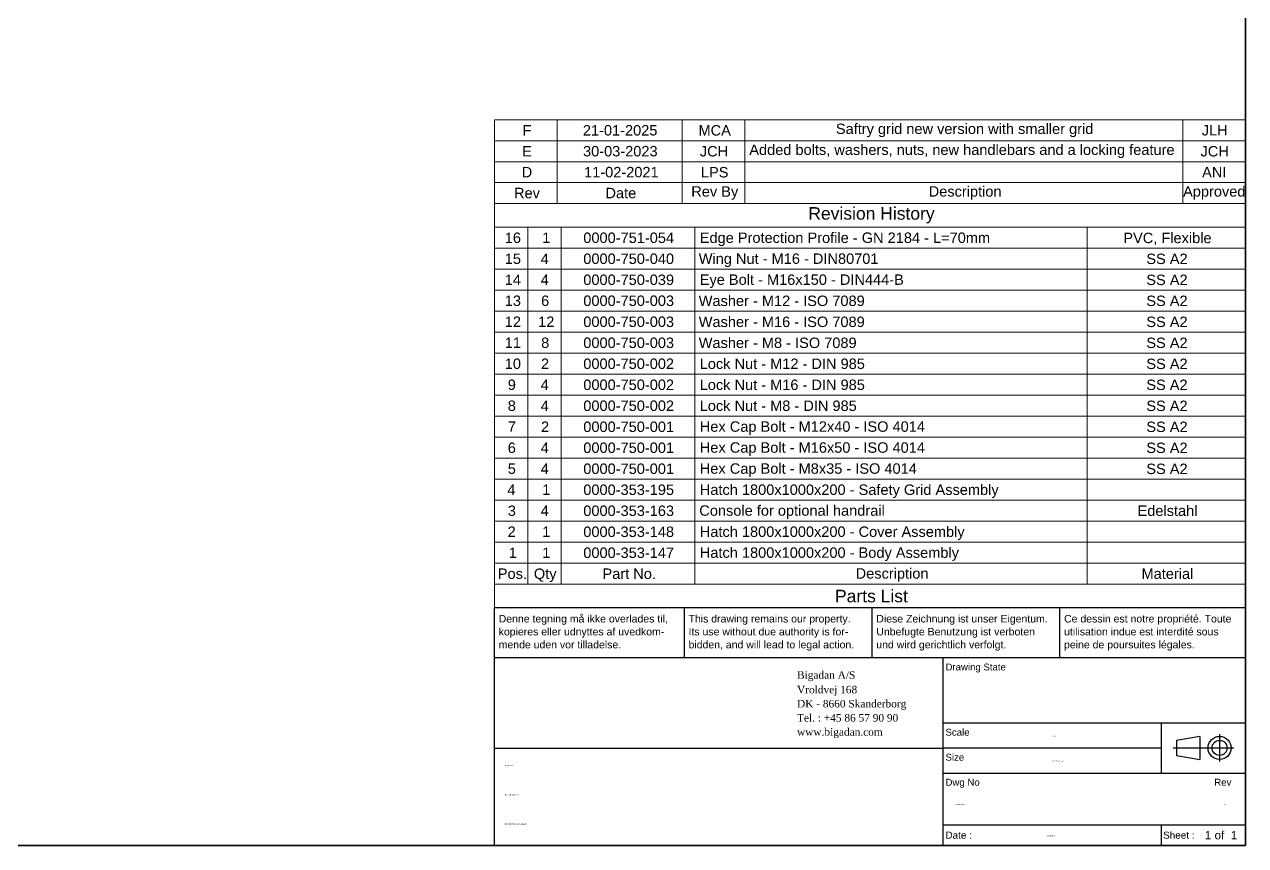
# Model space of a CAD drawing. Header units: millimetres. Extents: x 0 to 5890, y 0 to 4150.
# Drawn here: x 2963 to 5890, y 50 to 2019 of the extents above; entities that cross this region are included whole.
import ezdxf
from ezdxf.enums import TextEntityAlignment as Align

# ---------------------------------------------------------------- set-up
doc = ezdxf.new("R2018")
doc.units = ezdxf.units.MM
doc.header["$LTSCALE"] = 10
doc.layers.get('0').update_dxf_attribs({"lineweight": 18})
for name, color, linetype, lineweight in [('Border', 7, 'Continuous', 35), ('Symbol', 7, 'Continuous', 18), ('Title', 7, 'Continuous', 25)]:
    doc.layers.add(name, color=color, linetype=linetype, lineweight=lineweight)
doc.styles.add('Note Text', font='arial.ttf')
doc.styles.get("Standard").update_dxf_attribs({"font": 'arial.ttf'})
doc.styles.add('Text Style149', font='arial.ttf')
doc.styles.add('Text Style72', font='arial.ttf')
doc.styles.add('Text Style85', font='times.ttf')
doc.styles.add('Title', font='arial.ttf')
doc.styles.add('Title150', font='arial.ttf')
doc.styles.add('Title200', font='arial.ttf')

# ---------------------------------------------------------------- blocks, each defined once
blk = doc.blocks.new('Borders A3L')
at = {"layer": 'Border'}
for p, q in [((589, 5), (589, 415)), ((20, 5), (589, 5))]:
    blk.add_line(p, q, dxfattribs=at)
blk = doc.blocks.new('Parts List')
at = {"layer": 'Symbol'}
for p, q in [((589, 153.29), (409, 153.29)), ((409, 153.29), (409, 72.72)), ((417, 153.29), (417, 72.72)), ((425, 153.29), (425, 72.72)), ((457, 153.29), (457, 72.72)), ((551, 153.29), (551, 72.72)), ((589, 153.29), (589, 72.72)), ((589, 148.25), (409, 148.25)), ((589, 143.22), (409, 143.22)), ((589, 138.18), (409, 138.18)), ((589, 133.14), (409, 133.14)), ((589, 128.11), (409, 128.11)), ((589, 123.07), (409, 123.07)), ((589, 118.04), (409, 118.04)), ((589, 113), (409, 113)), ((589, 107.97), (409, 107.97)), ((589, 102.93), (409, 102.93)), ((589, 97.9), (409, 97.9)), ((589, 92.86), (409, 92.86)), ((589, 87.82), (409, 87.82)), ((589, 82.79), (409, 82.79)), ((589, 77.75), (409, 77.75)), ((589, 72.72), (409, 72.72)), ((409, 67.68), (409, 72.72)), ((417, 67.68), (417, 72.72)), ((425, 67.68), (425, 72.72)), ((457, 67.68), (457, 72.72)), ((551, 67.68), (551, 72.72)), ((589, 67.68), (589, 72.72)), ((409, 62), (409, 67.68)), ((589, 67.68), (409, 67.68)), ((589, 62), (589, 67.68)), ((589, 62), (409, 62))]:
    blk.add_line(p, q, dxfattribs=at)
at = {"layer": 'Symbol', "color": 7, "attachment_point": 7}
for s, insert, char_height, style in [('16', (411.46, 149.47), 2.5, 'Note Text'), ('1', (420.43, 149.51), 2.5, 'Note Text'), ('0000-751-054', (430.28, 149.47), 2.5, 'Note Text'), ('Edge Protection Profile - GN 2184 - L=70mm', (458.19, 148.76), 2.5, 'Note Text'), ('PVC, Flexible', (559.7, 149), 2.5, 'Note Text'), ('15', (411.46, 144.44), 2.5, 'Note Text'), ('4', (420.08, 144.48), 2.5, 'Note Text'), ('0000-750-040', (430.28, 144.44), 2.5, 'Note Text'), ('Wing Nut - M16 - DIN80701', (457.94, 143.74), 2.5, 'Note Text'), ('SS A2', (565.21, 144.42), 2.5, 'Note Text'), ('14', (411.46, 139.44), 2.5, 'Note Text'), ('4', (420.08, 139.45), 2.5, 'Note Text'), ('0000-750-039', (430.28, 139.4), 2.5, 'Note Text'), ('Eye Bolt - M16x150 - DIN444-B', (458.19, 138.71), 2.5, 'Note Text'), ('SS A2', (565.21, 139.38), 2.5, 'Note Text'), ('13', (411.46, 134.37), 2.5, 'Note Text'), ('6', (420.17, 134.37), 2.5, 'Note Text'), ('0000-750-003', (430.28, 134.37), 2.5, 'Note Text'), ('Washer - M12 - ISO 7089', (457.94, 134.35), 2.5, 'Note Text'), ('SS A2', (565.21, 134.35), 2.5, 'Note Text'), ('12', (411.46, 129.37), 2.5, 'Note Text'), ('12', (419.46, 129.37), 2.5, 'Note Text'), ('0000-750-003', (430.28, 129.33), 2.5, 'Note Text'), ('Washer - M16 - ISO 7089', (457.94, 129.31), 2.5, 'Note Text'), ('SS A2', (565.21, 129.31), 2.5, 'Note Text'), ('11', (411.46, 124.34), 2.5, 'Note Text'), ('8', (420.18, 124.29), 2.5, 'Note Text'), ('0000-750-003', (430.28, 124.29), 2.5, 'Note Text'), ('Washer - M8 - ISO 7089', (457.94, 124.28), 2.5, 'Note Text'), ('SS A2', (565.21, 124.28), 2.5, 'Note Text'), ('10', (411.46, 119.26), 2.5, 'Note Text'), ('2', (420.14, 119.3), 2.5, 'Note Text'), ('0000-750-002', (430.28, 119.26), 2.5, 'Note Text'), ('Lock Nut - M12 - DIN 985', (458.17, 119.26), 2.5, 'Note Text'), ('SS A2', (565.21, 119.24), 2.5, 'Note Text'), ('9', (412.18, 114.22), 2.5, 'Note Text'), ('4', (420.08, 114.27), 2.5, 'Note Text'), ('0000-750-002', (430.28, 114.22), 2.5, 'Note Text'), ('Lock Nut - M16 - DIN 985', (458.17, 114.22), 2.5, 'Note Text'), ('SS A2', (565.21, 114.21), 2.5, 'Note Text'), ('8', (412.18, 109.19), 2.5, 'Note Text'), ('4', (420.08, 109.23), 2.5, 'Note Text'), ('0000-750-002', (430.28, 109.19), 2.5, 'Note Text'), ('Lock Nut - M8 - DIN 985', (458.17, 109.19), 2.5, 'Note Text'), ('SS A2', (565.21, 109.17), 2.5, 'Note Text'), ('7', (412.2, 104.22), 2.5, 'Note Text'), ('2', (420.14, 104.19), 2.5, 'Note Text'), ('0000-750-001', (430.28, 104.15), 2.5, 'Note Text'), ('Hex Cap Bolt - M12x40 - ISO 4014', (458.2, 103.48), 2.5, 'Note Text'), ('SS A2', (565.21, 104.14), 2.5, 'Note Text'), ('6', (412.17, 99.12), 2.5, 'Note Text'), ('4', (420.08, 99.16), 2.5, 'Note Text'), ('0000-750-001', (430.28, 99.12), 2.5, 'Note Text'), ('Hex Cap Bolt - M16x50 - ISO 4014', (458.2, 98.45), 2.5, 'Note Text'), ('SS A2', (565.21, 99.1), 2.5, 'Note Text'), ('5', (412.18, 94.1), 2.5, 'Note Text'), ('4', (420.08, 94.13), 2.5, 'Note Text'), ('0000-750-001', (430.28, 94.08), 2.5, 'Note Text'), ('Hex Cap Bolt - M8x35 - ISO 4014', (458.2, 93.41), 2.5, 'Note Text'), ('SS A2', (565.21, 94.06), 2.5, 'Note Text'), ('4', (412.08, 89.09), 2.5, 'Note Text'), ('1', (420.43, 89.09), 2.5, 'Note Text'), ('0000-353-195', (430.28, 89.05), 2.5, 'Note Text'), ('Hatch 1800x1000x200 - Safety Grid Assembly', (458.2, 88.34), 2.5, 'Note Text'), ('3', (412.18, 84.01), 2.5, 'Note Text'), ('4', (420.08, 84.06), 2.5, 'Note Text'), ('0000-353-163', (430.28, 84.01), 2.5, 'Note Text'), ('Console for optional handrail', (458.08, 83.34), 2.5, 'Note Text'), ('Edelstahl', (563.11, 84.02), 2.5, 'Note Text'), ('2', (412.14, 79.02), 2.5, 'Note Text'), ('1', (420.43, 79.02), 2.5, 'Note Text'), ('0000-353-148', (430.28, 78.97), 2.5, 'Note Text'), ('Hatch 1800x1000x200 - Cover Assembly', (458.2, 78.27), 2.5, 'Note Text'), ('1', (412.43, 73.98), 2.5, 'Note Text'), ('1', (420.43, 73.98), 2.5, 'Note Text'), ('0000-353-147', (430.28, 73.94), 2.5, 'Note Text'), ('Hatch 1800x1000x200 - Body Assembly', (458.2, 73.25), 2.5, 'Note Text'), ('Pos.', (409.79, 68.91), 2.5, 'Note Text'), ('Qty', (418.44, 68.19), 2.5, 'Note Text'), ('Part No.', (434.88, 68.91), 2.5, 'Note Text'), ('Description', (495.55, 68.26), 2.5, 'Note Text'), ('Material', (564.06, 68.91), 2.5, 'Note Text'), ('Parts List', (490.6, 63.29), 3, 'Title')]:
    blk.add_mtext(s, dxfattribs=dict(at, insert=insert, char_height=char_height, style=style))
blk = doc.blocks.new('Title Blocks Title')
at = {"layer": 'Title'}
for p, q in [((205, 62), (25, 62)), ((25, 50), (25, 62)), ((70.5, 50), (70.5, 62)), ((115.5, 50), (115.5, 62)), ((160.5, 50), (160.5, 62)), ((205, 50), (25, 50)), ((25, 5), (25, 50)), ((132.5, 5), (132.5, 50)), ((205, 34.36), (132.5, 34.36)), ((184.74, 34.36), (184.74, 22.36)), ((25, 28.36), (132.5, 28.36)), ((184.74, 28.36), (132.5, 28.36)), ((132.5, 22.36), (205, 22.36)), ((132.5, 10), (205, 10)), ((184.74, 10), (184.74, 5))]:
    blk.add_line(p, q, dxfattribs=at)
at = {"layer": 'Title', "lineweight": 25}
for p, q in [((194.05, 31.19), (188.45, 30.23)), ((188.45, 30.23), (188.45, 26.63)), ((194.05, 31.19), (194.05, 25.67)), ((198.77, 31.7), (198.77, 25.16)), ((187.65, 28.43), (202.19, 28.43)), ((188.45, 26.63), (194.05, 25.67))]:
    blk.add_line(p, q, dxfattribs=at)
for radius in [2.76, 1.8]:
    blk.add_circle((198.77, 28.43), radius, dxfattribs=at)
at = {"layer": 'Title'}
for s, height, style, p in [('Denne tegning må ikke overlades til,', 1.8, 'Text Style72', (26, 58.5)), ('This drawing remains our property.', 1.8, 'Text Style72', (71.5, 58.5)), ('Diese Zeichnung ist unser Eigentum.', 1.8, 'Text Style72', (116.5, 58.5)), ('Ce dessin est notre propriété. Toute', 1.8, 'Text Style72', (161.5, 58.5)), ('kopieres eller udnyttes af uvedkom-', 1.8, 'Text Style72', (26, 55.4)), ('Its use without due authority is for-', 1.8, 'Text Style72', (71.5, 55.4)), ('Unbefugte Benutzung ist verboten', 1.8, 'Text Style72', (116.5, 55.4)), ('utilisation indue est interdité sous', 1.8, 'Text Style72', (161.5, 55.4)), ('mende uden vor tilladelse.', 1.8, 'Text Style72', (26, 52.3)), ('bidden, and will lead to legal action.', 1.8, 'Text Style72', (71.5, 52.3)), ('und wird gerichtlich verfolgt.', 1.8, 'Text Style72', (116.5, 52.3)), ('peine de poursuites légales.', 1.8, 'Text Style72', (161.5, 52.3)), ('Bigadan A/S', 1.8, 'Text Style85', (97.5, 45.01)), ('Drawing State', 1.65, 'Title150', (133.08, 47)), ('Vroldvej 168', 1.8, 'Text Style85', (97.5, 41.51)), ('DK - 8660 Skanderborg', 1.8, 'Text Style85', (97.5, 38.13)), ('Tel. : +45 86 57 90 90', 1.8, 'Text Style85', (97.5, 34.74)), ('www.bigadan.com', 1.8, 'Text Style85', (97.5, 31.36)), ('Scale', 1.65, 'Title150', (133.08, 31.36)), ('Size', 1.65, 'Title150', (133.08, 25.36)), ('Dwg No', 1.65, 'Title150', (133.08, 19.36)), ('Rev', 1.65, 'Title150', (197.5, 19.36))]:
    blk.add_text(s, height=height, dxfattribs=dict(at, style=style)).set_placement(p)
at = {"layer": 'Title', "style": 'Text Style149'}
for s, p in [('Date :', (133.08, 7.5)), ('Sheet :', (185.24, 7.5))]:
    blk.add_text(s, height=1.7, dxfattribs=at).set_placement(p, align=Align.MIDDLE_LEFT)
at = {"layer": 'Title', "style": 'Title200'}
blk.add_text('1 of  1', height=2, dxfattribs=at).set_placement((203, 7.5), align=Align.MIDDLE_RIGHT)
at = {"layer": 'Title', "color": 1, "true_color": 0xff0000, "insert": (169, 47.68), "char_height": 2.5, "width": 40, "attachment_point": 5, "style": 'Note Text'}
blk.add_mtext('\\fArial|b0|i0; ', dxfattribs=at)
at = {"layer": 'Title', "color": 1, "lineweight": 5, "true_color": 0xff0000, "flags": 253}
blk.add_attdef('STATUS', text='', height=6.2, dxfattribs=at).set_placement((169, 40.36), align=Align.MIDDLE_CENTER)
at = {"layer": 'Title', "lineweight": 30, "flags": 104}
for tag, height, p in [('Initial_View_Scale', 2.39, (158.62, 31.36)), ('Sheet_Size', 2.4, (158.62, 25.36)), ('REVISION_NUMBER', 3.5, (200, 15)), ('CREATION_DATE', 2, (157.5, 7.5))]:
    blk.add_attdef(tag, text='', height=height, dxfattribs=at).set_placement(p, align=Align.MIDDLE_CENTER)
for tag, p in [('PROJECT', (27.5, 24.3)), ('TITLE', (27.5, 17.3)), ('DESCRIPTION', (27.5, 10.3))]:
    blk.add_attdef(tag, text='', height=2.8, dxfattribs=at).set_placement(p, align=Align.TOP_LEFT)
blk.add_attdef('PART_NUMBER', text='', height=3.5, dxfattribs=at).set_placement((135.5, 15), align=Align.MIDDLE_LEFT)
blk = doc.blocks.new('Revision History')
at = {"layer": 'Symbol'}
for p, q in [((409, 179.03), (589, 179.03)), ((409, 179.03), (409, 163.98)), ((424, 179.03), (424, 163.98)), ((454, 179.03), (454, 163.98)), ((469, 179.03), (469, 163.98)), ((574, 179.03), (574, 163.98)), ((589, 179.03), (589, 163.98)), ((409, 174.01), (589, 174.01)), ((409, 168.99), (589, 168.99)), ((409, 163.98), (589, 163.98)), ((409, 158.96), (409, 163.98)), ((424, 158.96), (424, 163.98)), ((454, 158.96), (454, 163.98)), ((469, 158.96), (469, 163.98)), ((574, 158.96), (574, 163.98)), ((589, 158.96), (589, 163.98)), ((409, 153.3), (409, 158.96)), ((409, 158.96), (589, 158.96)), ((589, 153.3), (589, 158.96)), ((409, 153.3), (589, 153.3))]:
    blk.add_line(p, q, dxfattribs=at)
at = {"layer": 'Symbol', "color": 7, "attachment_point": 7}
for s, insert, char_height, style in [('F', (415.73, 175.27), 2.5, 'Note Text'), ('21-01-2025', (430.18, 175.24), 2.5, 'Note Text'), ('MCA', (457.89, 175.23), 2.5, 'Note Text'), ('Saftry grid new version with smaller grid', (490.81, 174.88), 2.5, 'Note Text'), ('JLH', (578.49, 175.25), 2.5, 'Note Text'), ('E', (415.62, 170.25), 2.5, 'Note Text'), ('30-03-2023', (430.22, 170.23), 2.5, 'Note Text'), ('JCH', (458.2, 170.21), 2.5, 'Note Text'), ('Added bolts, washers, nuts, new handlebars and a locking feature ', (470.06, 169.86), 2.5, 'Note Text'), ('JCH', (578.2, 170.21), 2.5, 'Note Text'), ('D', (415.52, 165.24), 2.5, 'Note Text'), ('11-02-2021', (430.47, 165.21), 2.5, 'Note Text'), ('LPS', (458.47, 165.19), 2.5, 'Note Text'), ('ANI', (578.58, 165.24), 2.5, 'Note Text'), ('Rev', (413.68, 160.2), 2.5, 'Note Text'), ('Date', (435.59, 160.2), 2.5, 'Note Text'), ('Rev By', (456.16, 159.85), 2.5, 'Note Text'), ('Description', (513.05, 159.87), 2.5, 'Note Text'), ('Approved', (574.02, 159.87), 2.5, 'Note Text'), ('Revision History', (484.21, 154.19), 3, 'Title')]:
    blk.add_mtext(s, dxfattribs=dict(at, insert=insert, char_height=char_height, style=style))

msp = doc.modelspace()

# ---------------------------------------------------------------- block references
at = {"xscale": 10, "yscale": 10, "zscale": 10}
msp.add_blockref('Borders A3L', (0, 0), dxfattribs=at)
ref = msp.add_blockref('Title Blocks Title', (3840, 0), dxfattribs=dict(xscale=10, yscale=10, zscale=10))
lines = msp.add_mtext('0000-353-002', dxfattribs={"layer": 'Title', "insert": (5195, 150), "char_height": 2.5, "attachment_point": 1})
ref.add_attrib('PART_NUMBER', '', (5195, 150), dxfattribs={"flags": 104}).embed_mtext(lines)
lines = msp.add_mtext('03-03-2017', dxfattribs={"layer": 'Title', "insert": (5415, 75), "char_height": 2.5, "attachment_point": 1})
ref.add_attrib('CREATION_DATE', '', (5415, 75), dxfattribs={"flags": 104}).embed_mtext(lines)
lines = msp.add_mtext('Hatch 1800x1000x200', dxfattribs={"layer": 'Title', "insert": (4115, 173), "char_height": 2.5, "attachment_point": 1})
ref.add_attrib('TITLE', '', (4115, 173), dxfattribs={"flags": 104}).embed_mtext(lines)
lines = msp.add_mtext('Hatch 1800x1000x200 - Assembly', dxfattribs={"layer": 'Title', "insert": (4115, 103), "char_height": 2.5, "attachment_point": 1})
ref.add_attrib('DESCRIPTION', '', (4115, 103), dxfattribs={"flags": 104}).embed_mtext(lines)
lines = msp.add_mtext('Bigadan Basic', dxfattribs={"layer": 'Title', "insert": (4115, 243), "char_height": 2.5, "attachment_point": 1})
ref.add_attrib('PROJECT', '', (4115, 243), dxfattribs={"flags": 104}).embed_mtext(lines)
lines = msp.add_mtext('A2 (420x594 mm)', dxfattribs={"layer": 'Title', "insert": (5426.2, 253.6), "char_height": 2.5, "attachment_point": 1})
ref.add_attrib('Sheet_Size', '', (5426.2, 253.6), dxfattribs={"flags": 104}).embed_mtext(lines)
lines = msp.add_mtext('1 : 10', dxfattribs={"layer": 'Title', "insert": (5426.2, 313.6), "char_height": 2.5, "attachment_point": 1})
ref.add_attrib('Initial_View_Scale', '', (5426.2, 313.6), dxfattribs={"flags": 104}).embed_mtext(lines)
lines = msp.add_mtext('F', dxfattribs={"layer": 'Title', "insert": (5840, 150), "char_height": 2.5, "attachment_point": 1})
ref.add_attrib('REVISION_NUMBER', '', (5840, 150), dxfattribs={"flags": 104}).embed_mtext(lines)
at = {"layer": 'Symbol', "xscale": 10, "yscale": 10, "zscale": 10}
for name in ['Revision History', 'Parts List']:
    msp.add_blockref(name, (0, 0), dxfattribs=at)

doc.saveas('drawing.dxf')
